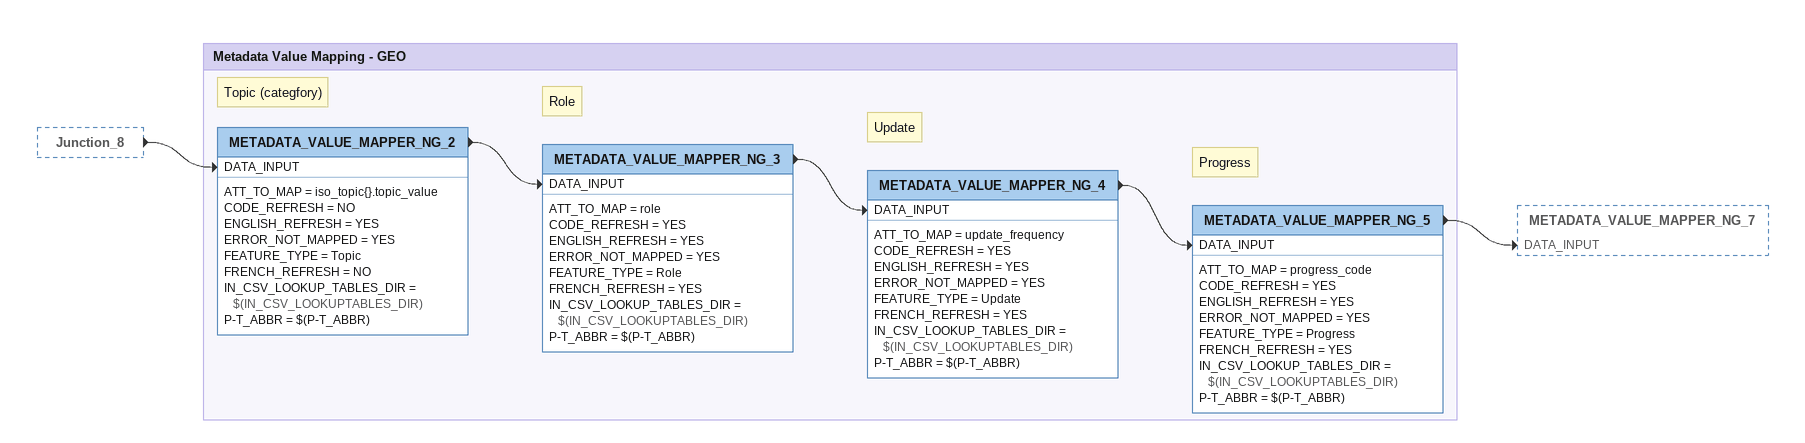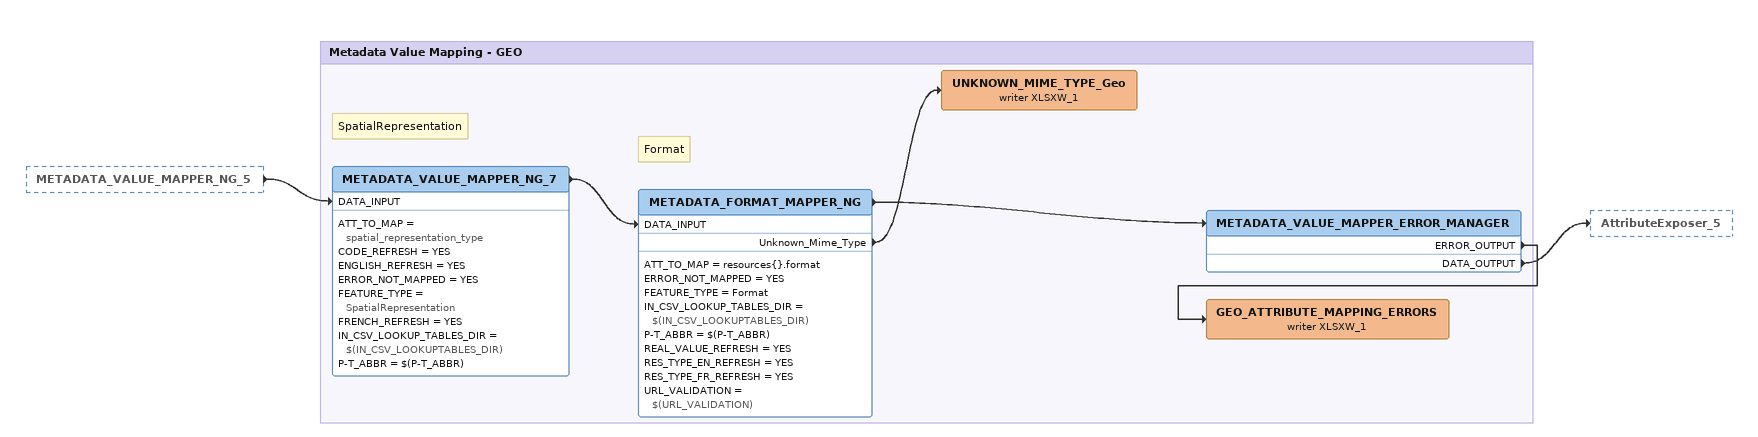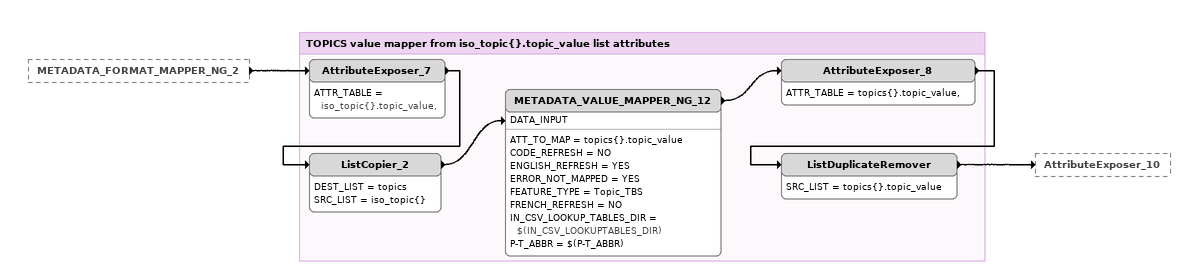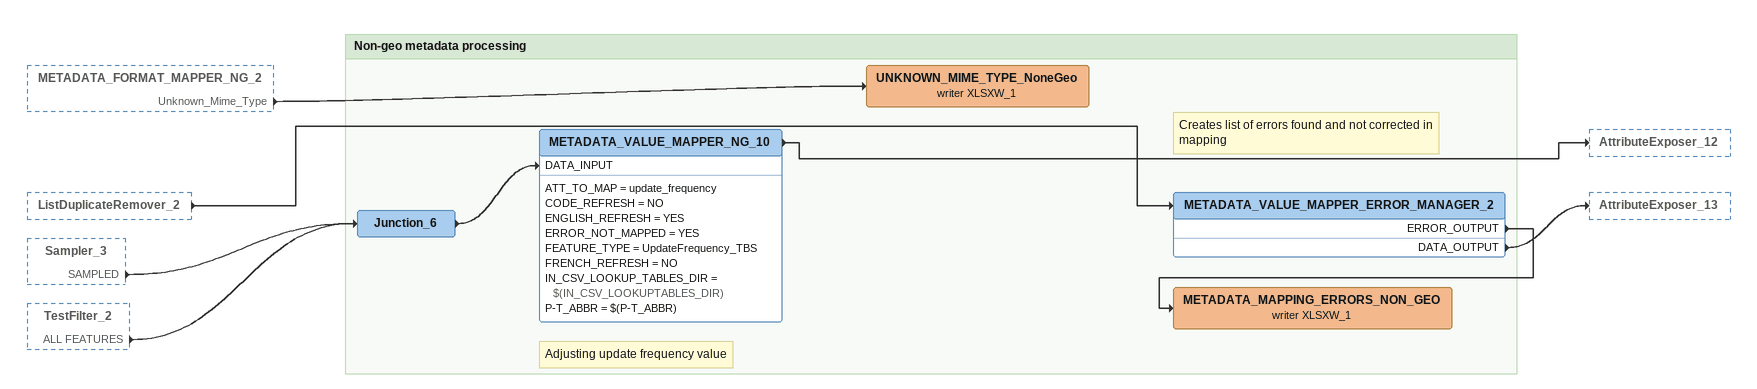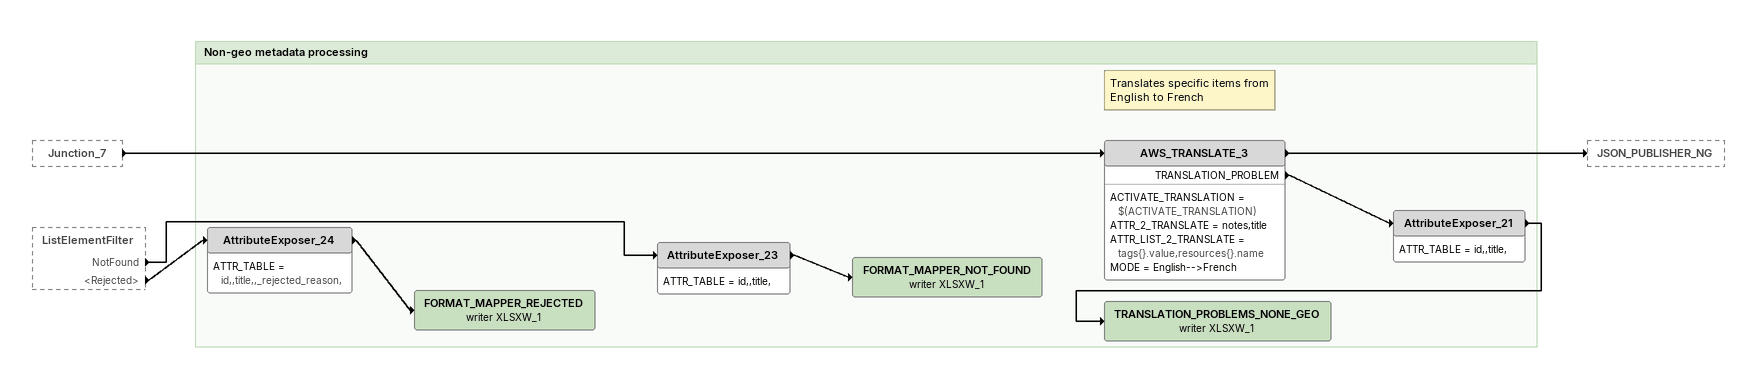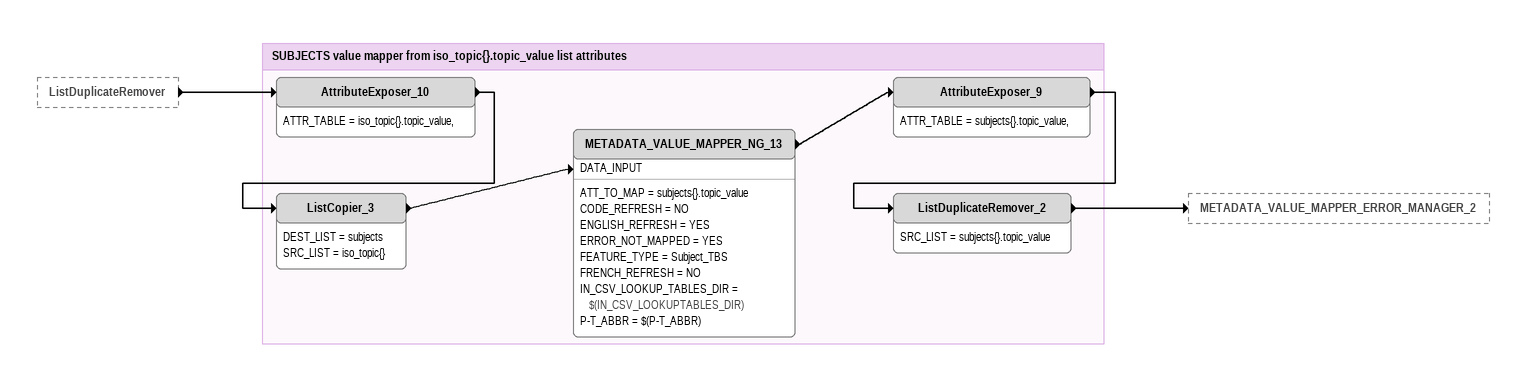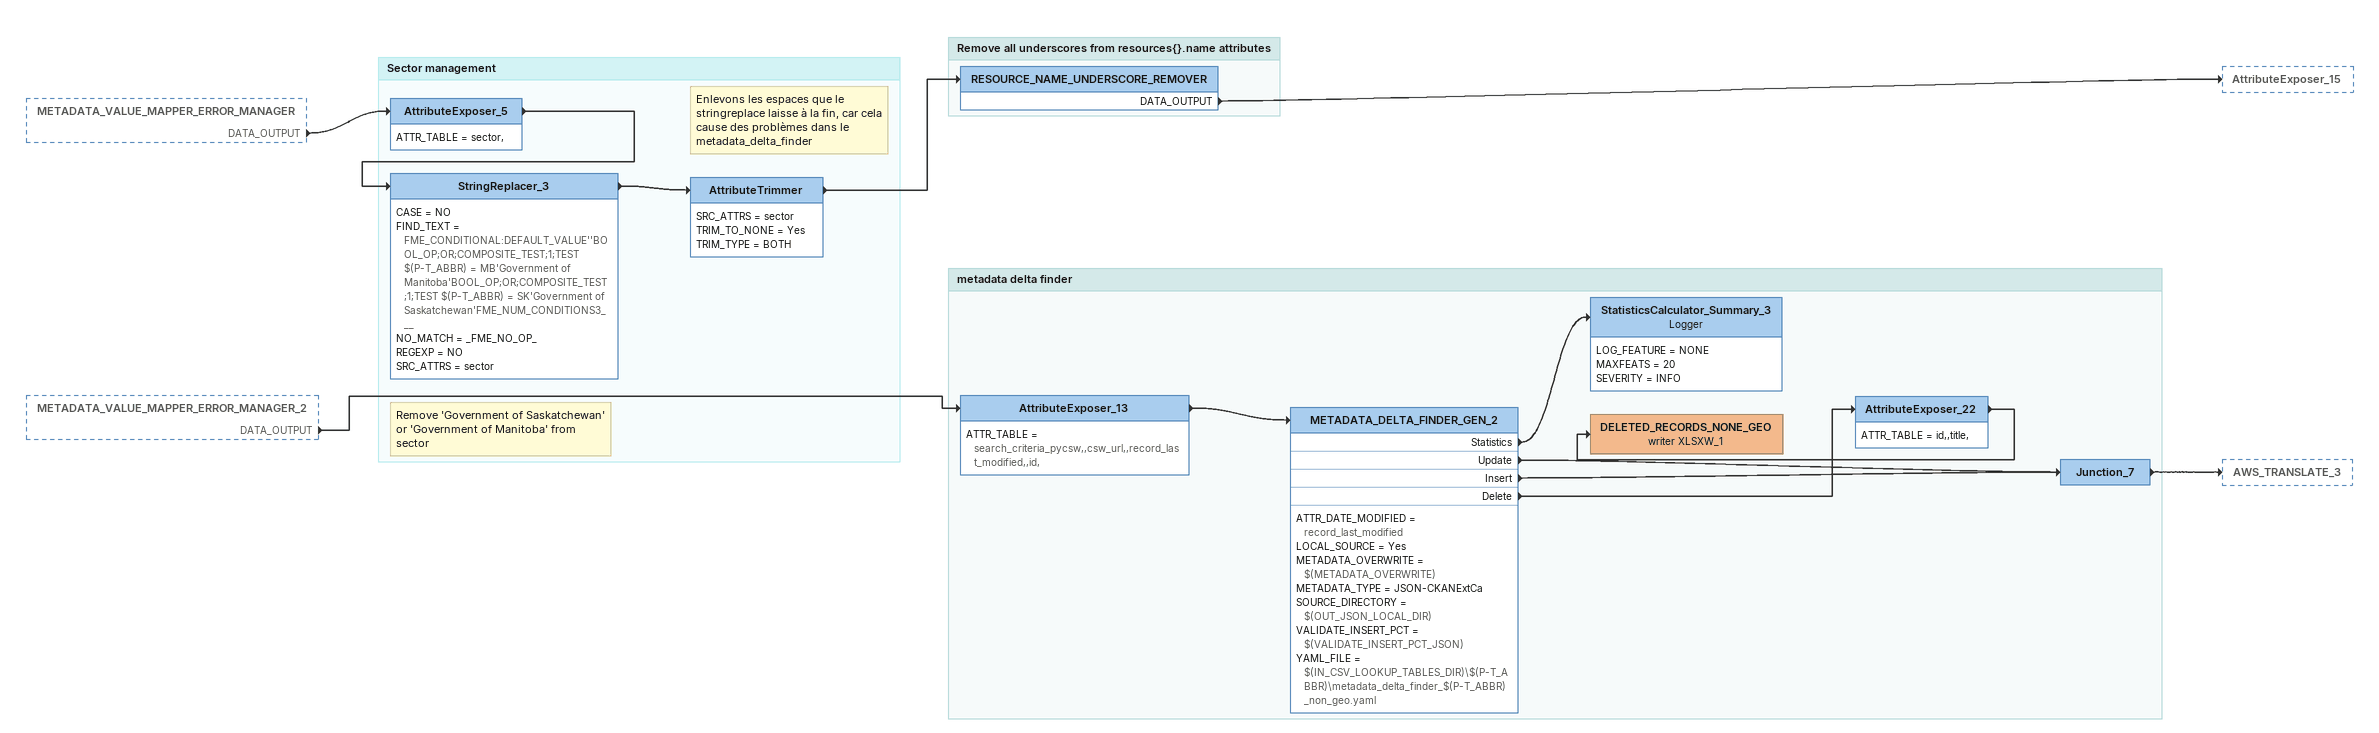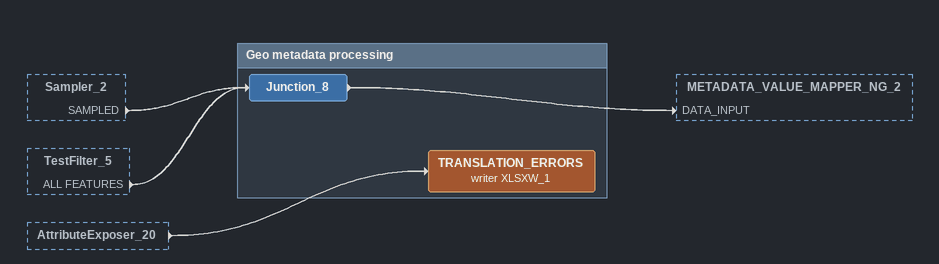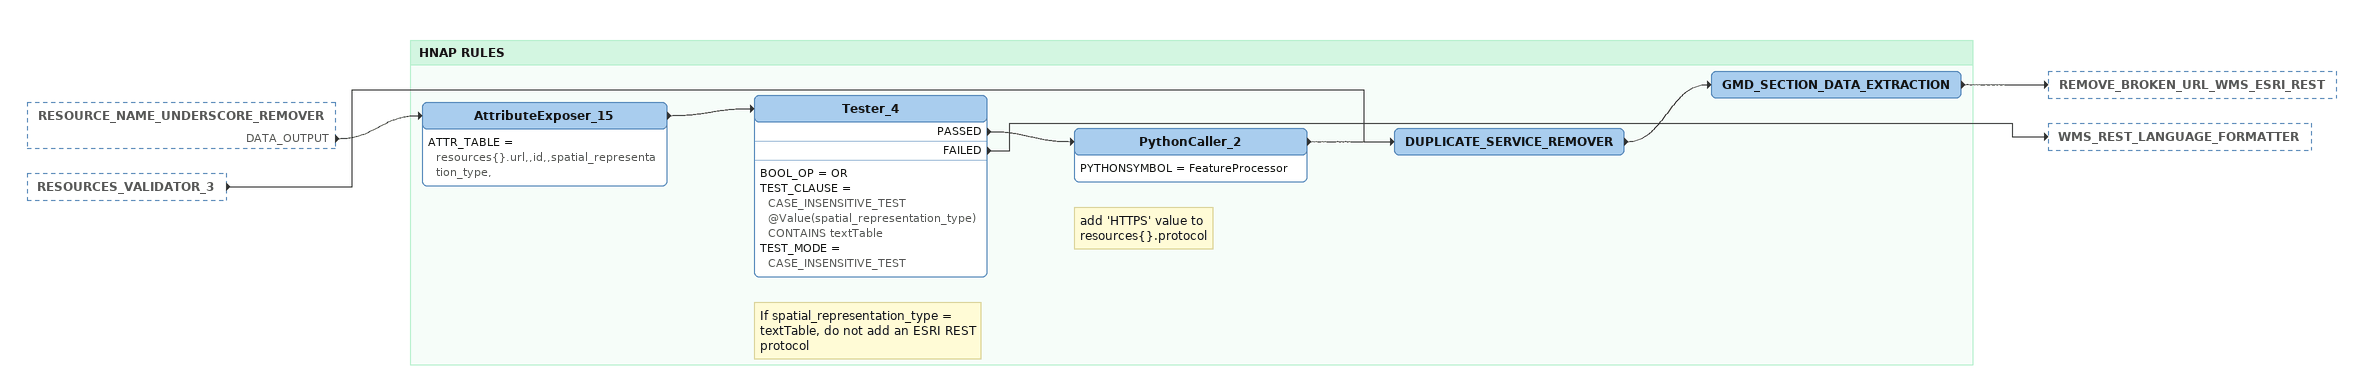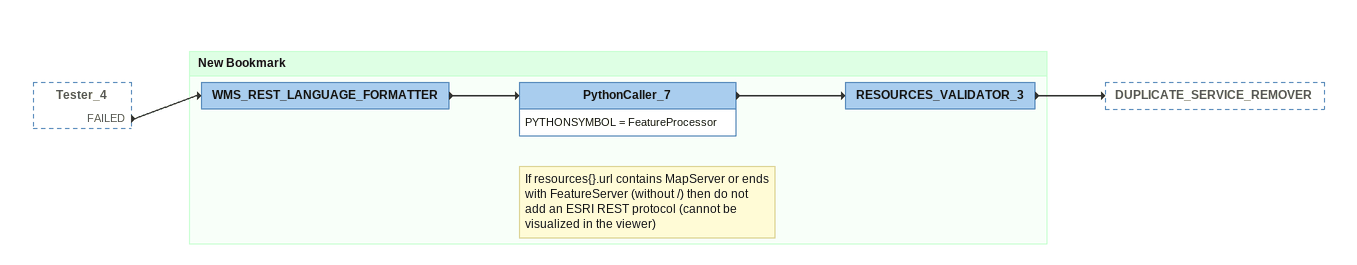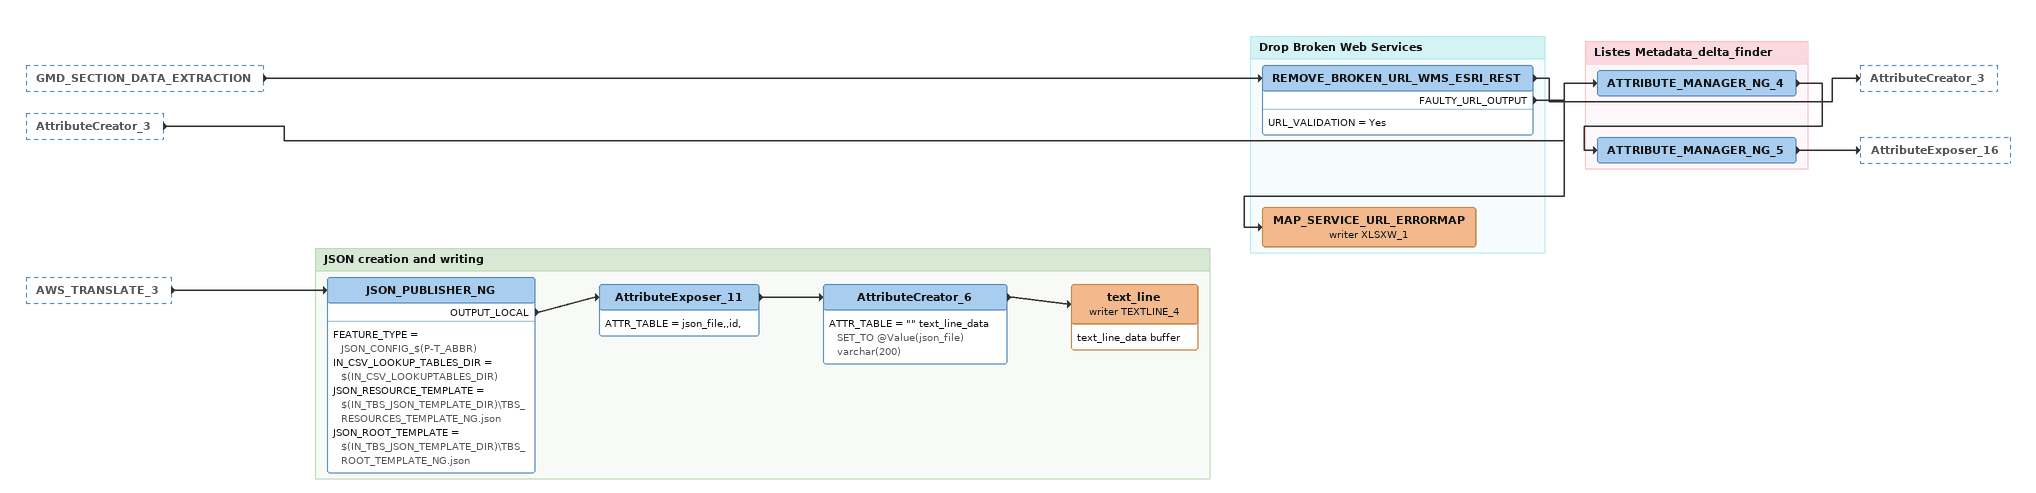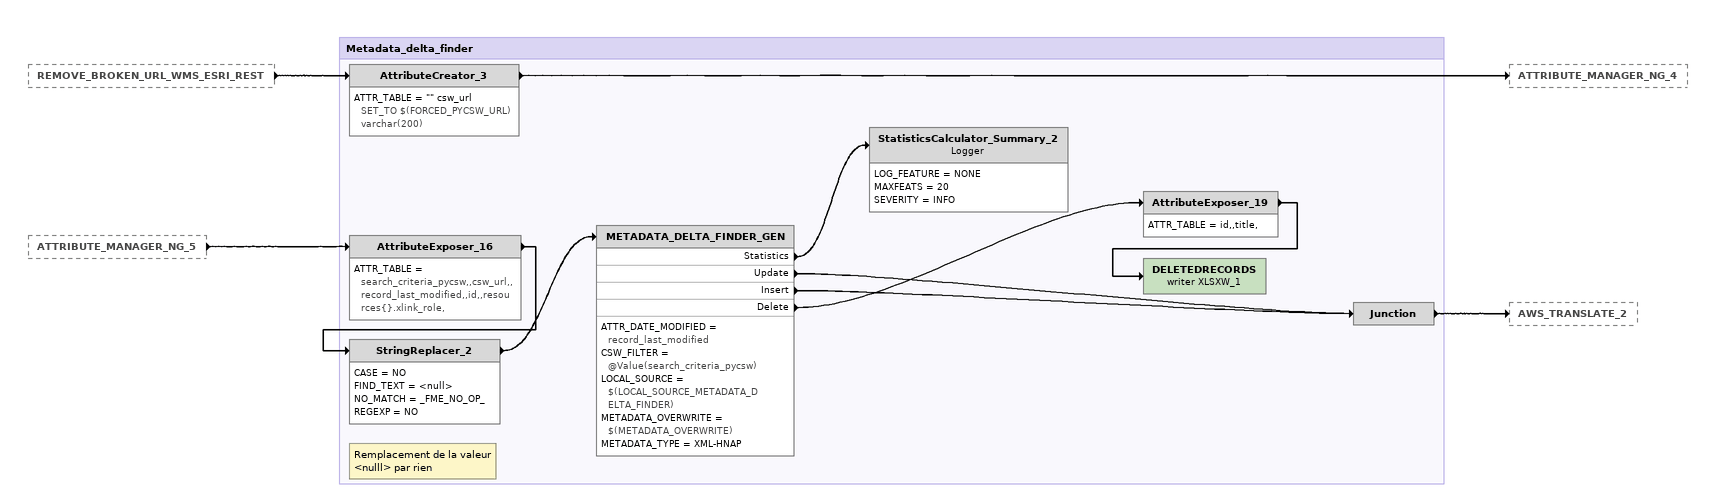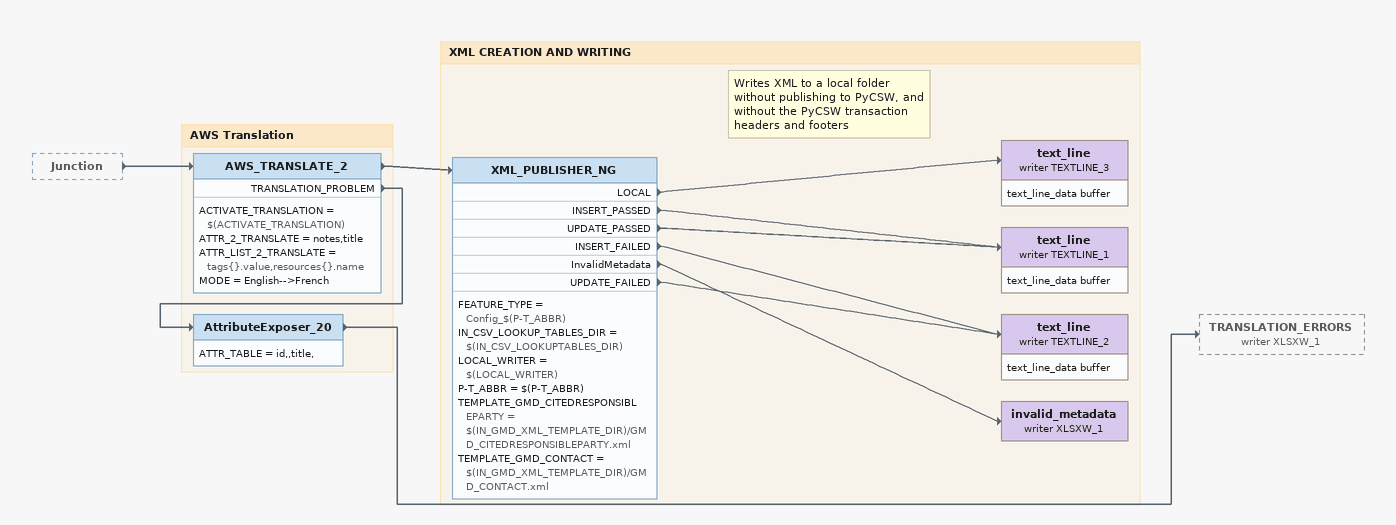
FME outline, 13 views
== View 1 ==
Junction_8 [outside]
    -> METADATA_VALUE_MAPPER_NG_2 [DATA_INPUT]

Bookmark: Metadata Value Mapping - GEO
Note: Topic (categfory)
METADATA_VALUE_MAPPER_NG_2
    ATT_TO_MAP = iso_topic{}.topic_value
    CODE_REFRESH = NO
    ENGLISH_REFRESH = YES
    ERROR_NOT_MAPPED = YES
    FEATURE_TYPE = Topic
    FRENCH_REFRESH = NO
    IN_CSV_LOOKUP_TABLES_DIR = $(IN_CSV_LOOKUPTABLES_DIR)
    P-T_ABBR = $(P-T_ABBR)
    -> METADATA_VALUE_MAPPER_NG_3 [DATA_INPUT]
Note: Role
METADATA_VALUE_MAPPER_NG_3
    ATT_TO_MAP = role
    CODE_REFRESH = YES
    ENGLISH_REFRESH = YES
    ERROR_NOT_MAPPED = YES
    FEATURE_TYPE = Role
    FRENCH_REFRESH = YES
    IN_CSV_LOOKUP_TABLES_DIR = $(IN_CSV_LOOKUPTABLES_DIR)
    P-T_ABBR = $(P-T_ABBR)
    -> METADATA_VALUE_MAPPER_NG_4 [DATA_INPUT]
Note: Update
METADATA_VALUE_MAPPER_NG_4
    ATT_TO_MAP = update_frequency
    CODE_REFRESH = YES
    ENGLISH_REFRESH = YES
    ERROR_NOT_MAPPED = YES
    FEATURE_TYPE = Update
    FRENCH_REFRESH = YES
    IN_CSV_LOOKUP_TABLES_DIR = $(IN_CSV_LOOKUPTABLES_DIR)
    P-T_ABBR = $(P-T_ABBR)
    -> METADATA_VALUE_MAPPER_NG_5 [DATA_INPUT]
Note: Progress
METADATA_VALUE_MAPPER_NG_5
    ATT_TO_MAP = progress_code
    CODE_REFRESH = YES
    ENGLISH_REFRESH = YES
    ERROR_NOT_MAPPED = YES
    FEATURE_TYPE = Progress
    FRENCH_REFRESH = YES
    IN_CSV_LOOKUP_TABLES_DIR = $(IN_CSV_LOOKUPTABLES_DIR)
    P-T_ABBR = $(P-T_ABBR)
    -> METADATA_VALUE_MAPPER_NG_7 [DATA_INPUT]

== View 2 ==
METADATA_VALUE_MAPPER_NG_5 [outside]
    -> METADATA_VALUE_MAPPER_NG_7 [DATA_INPUT]

Bookmark: Metadata Value Mapping - GEO
Note: SpatialRepresentation
METADATA_VALUE_MAPPER_NG_7
    ATT_TO_MAP = spatial_representation_type
    CODE_REFRESH = YES
    ENGLISH_REFRESH = YES
    ERROR_NOT_MAPPED = YES
    FEATURE_TYPE = SpatialRepresentation
    FRENCH_REFRESH = YES
    IN_CSV_LOOKUP_TABLES_DIR = $(IN_CSV_LOOKUPTABLES_DIR)
    P-T_ABBR = $(P-T_ABBR)
    -> METADATA_FORMAT_MAPPER_NG [DATA_INPUT]
Note: Format
METADATA_FORMAT_MAPPER_NG
    ATT_TO_MAP = resources{}.format
    ERROR_NOT_MAPPED = YES
    FEATURE_TYPE = Format
    IN_CSV_LOOKUP_TABLES_DIR = $(IN_CSV_LOOKUPTABLES_DIR)
    P-T_ABBR = $(P-T_ABBR)
    REAL_VALUE_REFRESH = YES
    RES_TYPE_EN_REFRESH = YES
    RES_TYPE_FR_REFRESH = YES
    URL_VALIDATION = $(URL_VALIDATION)
    Unknown_Mime_Type -> UNKNOWN_MIME_TYPE_Geo (writer XLSXW_1)
    -> METADATA_VALUE_MAPPER_ERROR_MANAGER
UNKNOWN_MIME_TYPE_Geo (writer XLSXW_1)
METADATA_VALUE_MAPPER_ERROR_MANAGER
    ERROR_OUTPUT -> GEO_ATTRIBUTE_MAPPING_ERRORS (writer XLSXW_1)
    DATA_OUTPUT -> AttributeExposer_5
GEO_ATTRIBUTE_MAPPING_ERRORS (writer XLSXW_1)

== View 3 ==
METADATA_FORMAT_MAPPER_NG_2 [outside]
    -> AttributeExposer_7

Bookmark: TOPICS value mapper from iso_topic{}.topic_value list attributes
AttributeExposer_7
    ATTR_TABLE = iso_topic{}.topic_value,
    -> ListCopier_2
ListCopier_2
    DEST_LIST = topics
    SRC_LIST = iso_topic{}
    -> METADATA_VALUE_MAPPER_NG_12 [DATA_INPUT]
METADATA_VALUE_MAPPER_NG_12
    ATT_TO_MAP = topics{}.topic_value
    CODE_REFRESH = NO
    ENGLISH_REFRESH = YES
    ERROR_NOT_MAPPED = YES
    FEATURE_TYPE = Topic_TBS
    FRENCH_REFRESH = NO
    IN_CSV_LOOKUP_TABLES_DIR = $(IN_CSV_LOOKUPTABLES_DIR)
    P-T_ABBR = $(P-T_ABBR)
    -> AttributeExposer_8
AttributeExposer_8
    ATTR_TABLE = topics{}.topic_value,
    -> ListDuplicateRemover
ListDuplicateRemover
    SRC_LIST = topics{}.topic_value
    -> AttributeExposer_10

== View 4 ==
METADATA_FORMAT_MAPPER_NG_2 [outside]
    Unknown_Mime_Type -> UNKNOWN_MIME_TYPE_NoneGeo (writer XLSXW_1)
ListDuplicateRemover_2 [outside]
    -> METADATA_VALUE_MAPPER_ERROR_MANAGER_2
Sampler_3 [outside]
    SAMPLED -> Junction_6
TestFilter_2 [outside]
    ALL FEATURES -> Junction_6

Bookmark: Non-geo metadata processing
Junction_6
    -> METADATA_VALUE_MAPPER_NG_10 [DATA_INPUT]
Note: Adjusting update frequency value
METADATA_VALUE_MAPPER_NG_10
    ATT_TO_MAP = update_frequency
    CODE_REFRESH = NO
    ENGLISH_REFRESH = YES
    ERROR_NOT_MAPPED = YES
    FEATURE_TYPE = UpdateFrequency_TBS
    FRENCH_REFRESH = NO
    IN_CSV_LOOKUP_TABLES_DIR = $(IN_CSV_LOOKUPTABLES_DIR)
    P-T_ABBR = $(P-T_ABBR)
    -> AttributeExposer_12
UNKNOWN_MIME_TYPE_NoneGeo (writer XLSXW_1)
Note: Creates list of errors found and not corrected in mapping
METADATA_VALUE_MAPPER_ERROR_MANAGER_2
    ERROR_OUTPUT -> METADATA_MAPPING_ERRORS_NON_GEO (writer XLSXW_1)
    DATA_OUTPUT -> AttributeExposer_13
METADATA_MAPPING_ERRORS_NON_GEO (writer XLSXW_1)

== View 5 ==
Junction_7 [outside]
    -> AWS_TRANSLATE_3
ListElementFilter [outside]
    NotFound -> AttributeExposer_23
    <Rejected> -> AttributeExposer_24

Bookmark: Non-geo metadata processing
Note: Translates specific items from English to French
AWS_TRANSLATE_3
    ACTIVATE_TRANSLATION = $(ACTIVATE_TRANSLATION)
    ATTR_2_TRANSLATE = notes,title
    ATTR_LIST_2_TRANSLATE = tags{}.value,resources{}.name
    MODE = English-->French
    -> JSON_PUBLISHER_NG
    TRANSLATION_PROBLEM -> AttributeExposer_21
AttributeExposer_21
    ATTR_TABLE = id,,title,
    -> TRANSLATION_PROBLEMS_NONE_GEO (writer XLSXW_1)
TRANSLATION_PROBLEMS_NONE_GEO (writer XLSXW_1)
AttributeExposer_24
    ATTR_TABLE = id,,title,,_rejected_reason,
    -> FORMAT_MAPPER_REJECTED (writer XLSXW_1)
FORMAT_MAPPER_REJECTED (writer XLSXW_1)
AttributeExposer_23
    ATTR_TABLE = id,,title,
    -> FORMAT_MAPPER_NOT_FOUND (writer XLSXW_1)
FORMAT_MAPPER_NOT_FOUND (writer XLSXW_1)

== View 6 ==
ListDuplicateRemover [outside]
    -> AttributeExposer_10

Bookmark: SUBJECTS value mapper from iso_topic{}.topic_value list attributes
AttributeExposer_10
    ATTR_TABLE = iso_topic{}.topic_value,
    -> ListCopier_3
ListCopier_3
    DEST_LIST = subjects
    SRC_LIST = iso_topic{}
    -> METADATA_VALUE_MAPPER_NG_13 [DATA_INPUT]
METADATA_VALUE_MAPPER_NG_13
    ATT_TO_MAP = subjects{}.topic_value
    CODE_REFRESH = NO
    ENGLISH_REFRESH = YES
    ERROR_NOT_MAPPED = YES
    FEATURE_TYPE = Subject_TBS
    FRENCH_REFRESH = NO
    IN_CSV_LOOKUP_TABLES_DIR = $(IN_CSV_LOOKUPTABLES_DIR)
    P-T_ABBR = $(P-T_ABBR)
    -> AttributeExposer_9
AttributeExposer_9
    ATTR_TABLE = subjects{}.topic_value,
    -> ListDuplicateRemover_2
ListDuplicateRemover_2
    SRC_LIST = subjects{}.topic_value
    -> METADATA_VALUE_MAPPER_ERROR_MANAGER_2

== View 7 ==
METADATA_VALUE_MAPPER_ERROR_MANAGER [outside]
    DATA_OUTPUT -> AttributeExposer_5
METADATA_VALUE_MAPPER_ERROR_MANAGER_2 [outside]
    DATA_OUTPUT -> AttributeExposer_13

Bookmark: Sector management
AttributeExposer_5
    ATTR_TABLE = sector,
    -> StringReplacer_3
Note: Remove 'Government of Saskatchewan' or 'Government of Manitoba' from sector
StringReplacer_3
    CASE = NO
    FIND_TEXT = FME_CONDITIONAL:DEFAULT_VALUE''BOOL_OP;OR;COMPOSITE_TEST;1;TEST $(P-T_ABBR) = MB'Government of Manitoba'BOOL_OP;OR;COMPOSITE_TEST;1;TEST $(P-T_ABBR) = SK'Government of Saskatchewan'FME_NUM_CONDITIONS3___
    NO_MATCH = _FME_NO_OP_
    REGEXP = NO
    SRC_ATTRS = sector
    -> AttributeTrimmer
Note: Enlevons les espaces que le stringreplace laisse à la fin, car cela cause des problèmes dans le metadata_delta_finder
AttributeTrimmer
    SRC_ATTRS = sector
    TRIM_TO_NONE = Yes
    TRIM_TYPE = BOTH
    -> RESOURCE_NAME_UNDERSCORE_REMOVER

Bookmark: Remove all underscores from resources{}.name attributes
RESOURCE_NAME_UNDERSCORE_REMOVER
    DATA_OUTPUT -> AttributeExposer_15

Bookmark: metadata delta finder
AttributeExposer_13
    ATTR_TABLE = search_criteria_pycsw,,csw_url,,record_last_modified,,id,
    -> METADATA_DELTA_FINDER_GEN_2
METADATA_DELTA_FINDER_GEN_2
    ATTR_DATE_MODIFIED = record_last_modified
    LOCAL_SOURCE = Yes
    METADATA_OVERWRITE = $(METADATA_OVERWRITE)
    METADATA_TYPE = JSON-CKANExtCa
    SOURCE_DIRECTORY = $(OUT_JSON_LOCAL_DIR)
    VALIDATE_INSERT_PCT = $(VALIDATE_INSERT_PCT_JSON)
    YAML_FILE = $(IN_CSV_LOOKUP_TABLES_DIR)\$(P-T_ABBR)\metadata_delta_finder_$(P-T_ABBR)_non_geo.yaml
    Statistics -> StatisticsCalculator_Summary_3
    Update -> Junction_7
    Insert -> Junction_7
    Delete -> AttributeExposer_22
StatisticsCalculator_Summary_3: Logger
    LOG_FEATURE = NONE
    MAXFEATS = 20
    SEVERITY = INFO
AttributeExposer_22
    ATTR_TABLE = id,,title,
    -> DELETED_RECORDS_NONE_GEO (writer XLSXW_1)
DELETED_RECORDS_NONE_GEO (writer XLSXW_1)
Junction_7
    -> AWS_TRANSLATE_3

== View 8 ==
Sampler_2 [outside]
    SAMPLED -> Junction_8
TestFilter_5 [outside]
    ALL FEATURES -> Junction_8
AttributeExposer_20 [outside]
    -> TRANSLATION_ERRORS (writer XLSXW_1)

Bookmark: Geo metadata processing
Junction_8
    -> METADATA_VALUE_MAPPER_NG_2 [DATA_INPUT]
TRANSLATION_ERRORS (writer XLSXW_1)

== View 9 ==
RESOURCE_NAME_UNDERSCORE_REMOVER [outside]
    DATA_OUTPUT -> AttributeExposer_15
RESOURCES_VALIDATOR_3 [outside]
    -> DUPLICATE_SERVICE_REMOVER

Bookmark: HNAP RULES
AttributeExposer_15
    ATTR_TABLE = resources{}.url,,id,,spatial_representation_type,
    -> Tester_4
Note: If spatial_representation_type = textTable, do not add an ESRI REST protocol
Tester_4
    BOOL_OP = OR
    TEST_CLAUSE = CASE_INSENSITIVE_TEST @Value(spatial_representation_type) CONTAINS textTable
    TEST_MODE = CASE_INSENSITIVE_TEST
    PASSED -> PythonCaller_2
    FAILED -> WMS_REST_LANGUAGE_FORMATTER
Note: add 'HTTPS' value to resources{}.protocol
PythonCaller_2
    PYTHONSYMBOL = FeatureProcessor
    -> DUPLICATE_SERVICE_REMOVER
DUPLICATE_SERVICE_REMOVER
    -> GMD_SECTION_DATA_EXTRACTION
GMD_SECTION_DATA_EXTRACTION
    -> REMOVE_BROKEN_URL_WMS_ESRI_REST

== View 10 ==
Tester_4 [outside]
    FAILED -> WMS_REST_LANGUAGE_FORMATTER

Bookmark: New Bookmark
WMS_REST_LANGUAGE_FORMATTER
    -> PythonCaller_7
Note: If resources{}.url contains MapServer or ends with FeatureServer (without /) then do not add an ESRI REST protocol (cannot be visualized in the viewer)
PythonCaller_7
    PYTHONSYMBOL = FeatureProcessor
    -> RESOURCES_VALIDATOR_3
RESOURCES_VALIDATOR_3
    -> DUPLICATE_SERVICE_REMOVER

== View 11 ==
GMD_SECTION_DATA_EXTRACTION [outside]
    -> REMOVE_BROKEN_URL_WMS_ESRI_REST
AttributeCreator_3 [outside]
    -> ATTRIBUTE_MANAGER_NG_4
AWS_TRANSLATE_3 [outside]
    -> JSON_PUBLISHER_NG

Bookmark: Drop Broken Web Services
REMOVE_BROKEN_URL_WMS_ESRI_REST
    URL_VALIDATION = Yes
    -> AttributeCreator_3
    FAULTY_URL_OUTPUT -> MAP_SERVICE_URL_ERRORMAP (writer XLSXW_1)
MAP_SERVICE_URL_ERRORMAP (writer XLSXW_1)

Bookmark: Listes Metadata_delta_finder
ATTRIBUTE_MANAGER_NG_4
    -> ATTRIBUTE_MANAGER_NG_5
ATTRIBUTE_MANAGER_NG_5
    -> AttributeExposer_16

Bookmark: JSON creation and writing
JSON_PUBLISHER_NG
    FEATURE_TYPE = JSON_CONFIG_$(P-T_ABBR)
    IN_CSV_LOOKUP_TABLES_DIR = $(IN_CSV_LOOKUPTABLES_DIR)
    JSON_RESOURCE_TEMPLATE = $(IN_TBS_JSON_TEMPLATE_DIR)\TBS_RESOURCES_TEMPLATE_NG.json
    JSON_ROOT_TEMPLATE = $(IN_TBS_JSON_TEMPLATE_DIR)\TBS_ROOT_TEMPLATE_NG.json
    OUTPUT_LOCAL -> AttributeExposer_11
AttributeExposer_11
    ATTR_TABLE = json_file,,id,
    -> AttributeCreator_6
AttributeCreator_6
    ATTR_TABLE = "" text_line_data SET_TO @Value(json_file) varchar(200)
    -> text_line (writer TEXTLINE_4)
text_line (writer TEXTLINE_4)
    attributes: text_line_data buffer

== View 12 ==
REMOVE_BROKEN_URL_WMS_ESRI_REST [outside]
    -> AttributeCreator_3
ATTRIBUTE_MANAGER_NG_5 [outside]
    -> AttributeExposer_16

Bookmark: Metadata_delta_finder
AttributeCreator_3
    ATTR_TABLE = "" csw_url SET_TO $(FORCED_PYCSW_URL) varchar(200)
    -> ATTRIBUTE_MANAGER_NG_4
AttributeExposer_16
    ATTR_TABLE = search_criteria_pycsw,,csw_url,,record_last_modified,,id,,resources{}.xlink_role,
    -> StringReplacer_2
Note: Remplacement de la valeur <nulll> par rien
StringReplacer_2
    CASE = NO
    FIND_TEXT = <null>
    NO_MATCH = _FME_NO_OP_
    REGEXP = NO
    -> METADATA_DELTA_FINDER_GEN
METADATA_DELTA_FINDER_GEN
    ATTR_DATE_MODIFIED = record_last_modified
    CSW_FILTER = @Value(search_criteria_pycsw)
    LOCAL_SOURCE = $(LOCAL_SOURCE_METADATA_DELTA_FINDER)
    METADATA_OVERWRITE = $(METADATA_OVERWRITE)
    METADATA_TYPE = XML-HNAP
    Statistics -> StatisticsCalculator_Summary_2
    Update -> Junction
    Insert -> Junction
    Delete -> AttributeExposer_19
StatisticsCalculator_Summary_2: Logger
    LOG_FEATURE = NONE
    MAXFEATS = 20
    SEVERITY = INFO
AttributeExposer_19
    ATTR_TABLE = id,,title,
    -> DELETEDRECORDS (writer XLSXW_1)
DELETEDRECORDS (writer XLSXW_1)
Junction
    -> AWS_TRANSLATE_2

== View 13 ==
Junction [outside]
    -> AWS_TRANSLATE_2

Bookmark: AWS Translation
AWS_TRANSLATE_2
    ACTIVATE_TRANSLATION = $(ACTIVATE_TRANSLATION)
    ATTR_2_TRANSLATE = notes,title
    ATTR_LIST_2_TRANSLATE = tags{}.value,resources{}.name
    MODE = English-->French
    -> XML_PUBLISHER_NG
    TRANSLATION_PROBLEM -> AttributeExposer_20
AttributeExposer_20
    ATTR_TABLE = id,,title,
    -> TRANSLATION_ERRORS (writer XLSXW_1)

Bookmark: XML CREATION AND WRITING
XML_PUBLISHER_NG
    FEATURE_TYPE = Config_$(P-T_ABBR)
    IN_CSV_LOOKUP_TABLES_DIR = $(IN_CSV_LOOKUPTABLES_DIR)
    LOCAL_WRITER = $(LOCAL_WRITER)
    P-T_ABBR = $(P-T_ABBR)
    TEMPLATE_GMD_CITEDRESPONSIBLEPARTY = $(IN_GMD_XML_TEMPLATE_DIR)/GMD_CITEDRESPONSIBLEPARTY.xml
    TEMPLATE_GMD_CONTACT = $(IN_GMD_XML_TEMPLATE_DIR)/GMD_CONTACT.xml
    LOCAL -> text_line (writer TEXTLINE_3)
    INSERT_PASSED -> text_line (writer TEXTLINE_1)
    UPDATE_PASSED -> text_line (writer TEXTLINE_1)
    INSERT_FAILED -> text_line (writer TEXTLINE_2)
    InvalidMetadata -> invalid_metadata (writer XLSXW_1)
    UPDATE_FAILED -> text_line (writer TEXTLINE_2)
Note: Writes XML to a local folder without publishing to PyCSW, and without the PyCSW transaction headers and footers
text_line (writer TEXTLINE_3)
    attributes: text_line_data buffer
text_line (writer TEXTLINE_1)
    attributes: text_line_data buffer
text_line (writer TEXTLINE_2)
    attributes: text_line_data buffer
invalid_metadata (writer XLSXW_1)
